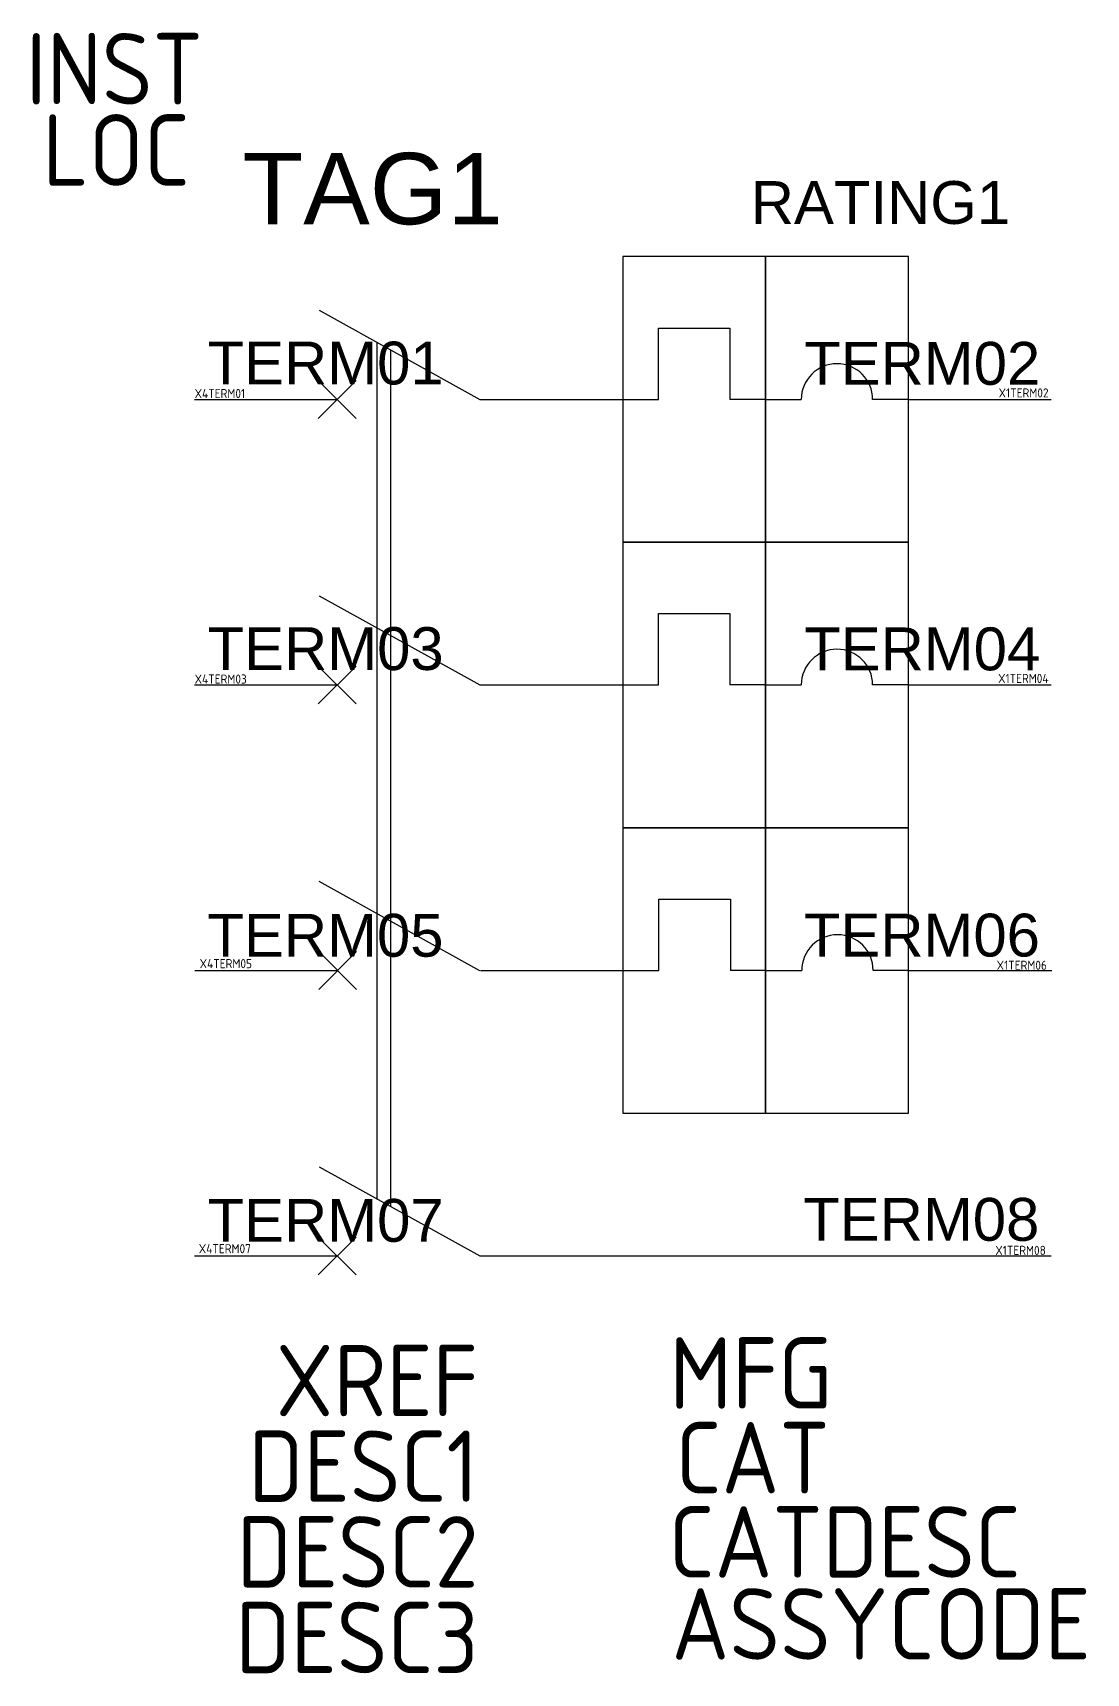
# Model space of a CAD drawing. Header units: millimetres. Extents: x -21.2 to 15.7, y -29.6 to 27.8.
import ezdxf
from ezdxf.enums import TextEntityAlignment as Align

# ---------------------------------------------------------------- set-up
doc = ezdxf.new("R2010")
doc.units = ezdxf.units.MM
doc.styles.get("Standard").update_dxf_attribs({"font": 'ARIAL.TTF'})
doc.styles.add('WD_IEC', font='ISOCP2.shx', dxfattribs={"width": 0.9, "height": 4})

msp = doc.modelspace()

# ---------------------------------------------------------------- linework, layer by layer
for p, q in [((-11.125, 18.125), (-5.5, 15)), ((0.75, 15), (0.75, 17.5)), ((0.75, 17.5), (3.25, 17.5)), ((3.25, 17.5), (3.25, 15)), ((-9.099, 6.986), (-9.099, 17)), ((-8.625, 6.722), (-8.625, 16.736)), ((-9.837, 14.337), (-11.163, 15.663)), ((-11.163, 14.337), (-9.837, 15.663)), ((-15.5, 15), (-10.5, 15)), ((-5.5, 15), (-0.5, 15)), ((-0.5, 15), (0.75, 15)), ((4.5, 15), (3.25, 15)), ((4.5, 15), (5.75, 15)), ((9.5, 15), (8.25, 15)), ((9.5, 15), (14.5, 15)), ((-11.125, 8.125), (-5.5, 5)), ((0.75, 5), (0.75, 7.5)), ((0.75, 7.5), (3.25, 7.5)), ((3.25, 7.5), (3.25, 5)), ((-9.099, -3.015), (-9.099, 6.999)), ((-8.625, -3.278), (-8.625, 6.736)), ((-9.837, 4.337), (-11.163, 5.663)), ((-11.163, 4.337), (-9.837, 5.663)), ((-15.5, 5), (-10.5, 5)), ((-5.5, 5), (-0.5, 5)), ((-0.5, 5), (0.75, 5)), ((4.5, 5), (3.25, 5)), ((4.5, 5), (5.75, 5)), ((9.5, 5), (8.25, 5)), ((9.5, 5), (14.5, 5)), ((-11.143, -1.875), (-5.518, -5)), ((0.768, -5), (0.768, -2.5)), ((0.768, -2.5), (3.268, -2.5)), ((3.268, -2.5), (3.268, -5)), ((-9.099, -13.002), (-9.099, -3.015)), ((-8.625, -13.265), (-8.625, -3.278)), ((-9.819, -5.663), (-11.145, -4.337)), ((-11.145, -5.663), (-9.819, -4.337)), ((-15.482, -5), (-10.482, -5)), ((-5.482, -5), (-0.482, -5)), ((-0.482, -5), (0.768, -5)), ((4.518, -5), (3.268, -5)), ((4.518, -5), (5.768, -5)), ((9.518, -5), (8.268, -5)), ((9.518, -5), (14.518, -5)), ((-11.128, -11.875), (-5.503, -15)), ((-9.834, -15.663), (-11.16, -14.337)), ((-11.16, -15.663), (-9.834, -14.337)), ((-15.497, -15), (-10.497, -15)), ((-5.497, -15), (14.5, -15))]:
    msp.add_line(p, q)
for points in [[(-0.5, 10), (4.5, 10), (4.5, 20), (-0.5, 20)], [(4.5, 10), (9.5, 10), (9.5, 20), (4.5, 20)], [(-0.5, 0), (4.5, 0), (4.5, 10), (-0.5, 10)], [(4.5, 0), (9.5, 0), (9.5, 10), (4.5, 10)], [(-0.5, -10), (4.5, -10), (4.5, 0), (-0.5, 0)], [(4.5, -10), (9.5, -10), (9.5, 0), (4.5, 0)]]:
    msp.add_lwpolyline(points, close=True)
for centre in [(7, 15), (7, 5), (7.018, -5)]:
    msp.add_arc(centre, 1.25, 0, 180)

# ---------------------------------------------------------------- texts
at = {"style": 'WD_IEC'}
for tag, p in [('INST', (-15.198, 25.331)), ('LOC', (-15.656, 22.484)), ('DESC1', (-5.549, -23.612)), ('DESC2', (-5.549, -26.612)), ('DESC3', (-5.549, -29.612))]:
    msp.add_attdef(tag, text='', height=2.5, dxfattribs=at).set_placement(p, align=Align.RIGHT)
for tag, p, s, height in [('TAG1', (-13.82, 21.134), 'Q', 2.5), ('TERM01', (-15.037, 15.523), '1', 1.5), ('TERM03', (-15.037, 5.523), '3', 1.5), ('TERM05', (-15.042, -4.518), '5', 1.5), ('TERM07', (-15.038, -14.504), 'N', 1.5)]:
    msp.add_attdef(tag, p, s, height=height)
for tag, text, p in [('RATING1', '', (13.063, 21.146)), ('TERM02', '2', (14.118, 15.513)), ('TERM04', '4', (14.118, 5.513)), ('TERM06', '6', (14.107, -4.512)), ('TERM08', 'N', (14.086, -14.467))]:
    msp.add_attdef(tag, text=text, height=1.5).set_placement(p, align=Align.RIGHT)
at = {"style": 'WD_IEC', "flags": 1}
for tag, p, height in [('X4TERM01', (-15.49, 15.046), 0.32), ('X4TERM03', (-15.49, 5.046), 0.32), ('X4TERM05', (-15.314, -4.921), 0.32), ('X4TERM07', (-15.344, -14.905), 0.32), ('CATDESC', (1.104, -26.263), 2.5), ('ASSYCODE', (1.207, -29.135), 2.5)]:
    msp.add_attdef(tag, p, '', height=height, dxfattribs=at)
at = {"style": 'WD_IEC'}
for tag, height, flags, p in [('X1TERM02', 0.32, 1, (14.408, 15.067)), ('X1TERM04', 0.32, 1, (14.408, 5.067)), ('X1TERM06', 0.32, 1, (14.351, -4.978)), ('X1TERM08', 0.32, 1, (14.313, -14.963)), ('MFG', 2.5, 9, (6.841, -20.348)), ('CAT', 2.5, 9, (6.748, -23.314))]:
    msp.add_attdef(tag, text='', height=height, dxfattribs=dict(at, flags=flags)).set_placement(p, align=Align.RIGHT)
at = {"lineweight": 15, "style": 'WD_IEC'}
msp.add_attdef('XREF', text='', height=2.5, dxfattribs=at).set_placement((-5.549, -20.612), align=Align.RIGHT)

doc.saveas('drawing.dxf')
